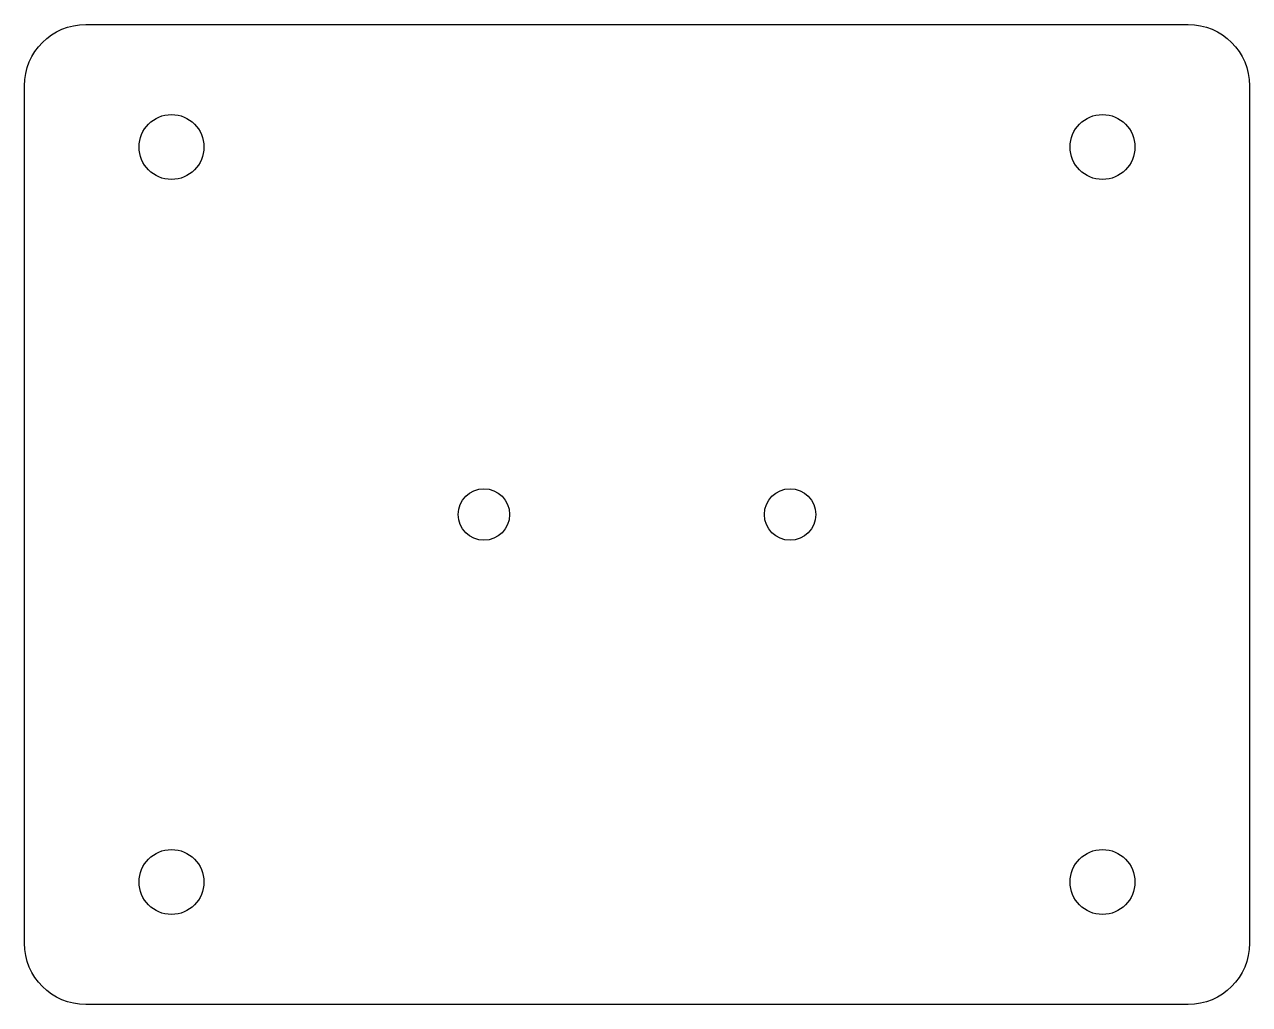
# Model space of a CAD drawing. Header units: millimetres. Extents: x -50 to 50, y 30 to 110.
import ezdxf

# ---------------------------------------------------------------- set-up
doc = ezdxf.new("R2010")
doc.units = ezdxf.units.MM
doc.layers.get('0').update_dxf_attribs({"linetype": 'CONTINUOUS'})

msp = doc.modelspace()

# ---------------------------------------------------------------- linework, layer by layer
msp.add_lwpolyline([(-45, 110), (45, 110, -0.41421), (50, 105), (50, 35, -0.41421), (45, 30), (-45, 30, -0.41421), (-50, 35), (-50, 105, -0.41421)], format="xyb", close=True)
for centre, radius in [((-38, 100), 2.65), ((38, 100), 2.65), ((-12.5, 70), 2.1), ((12.5, 70), 2.1), ((-38, 40), 2.65), ((38, 40), 2.65)]:
    msp.add_circle(centre, radius)

doc.saveas('drawing.dxf')
